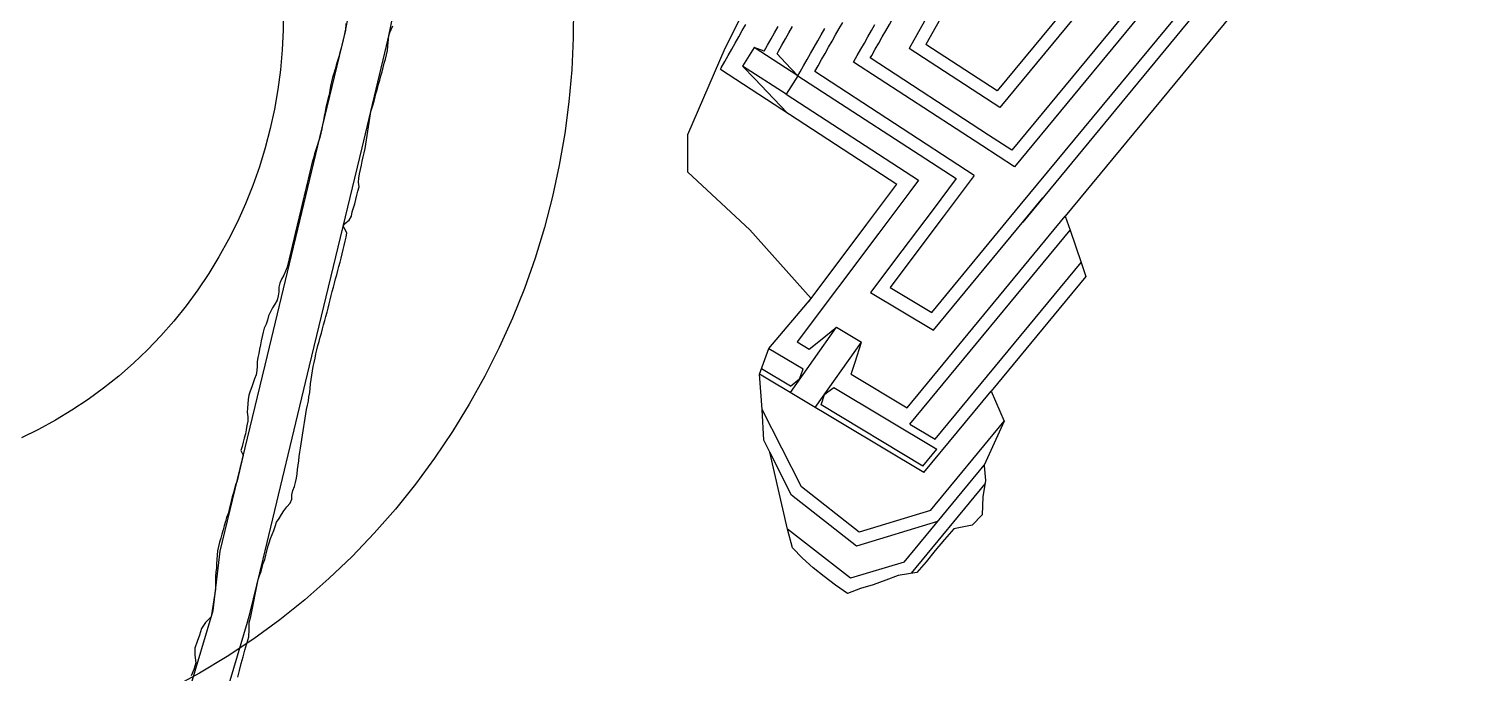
# Model space of a CAD drawing. Extents: x 115.113 to 115.1387, y -3.0991 to -3.0676.
# Drawn here: x 115.12794 to 115.13681, y -3.07953 to -3.07552 of the extents above; entities that cross this region are included whole.
import ezdxf

# ---------------------------------------------------------------- set-up
doc = ezdxf.new("R2010")
doc.units = 0
doc.header["$MEASUREMENT"] = 0
doc.layers.add('HRS_SMT2_R1', color=7, linetype='Continuous')

msp = doc.modelspace()

# ---------------------------------------------------------------- linework, layer by layer
at = {"layer": 'HRS_SMT2_R1', "color": 1}
for points in [[(115.1362869, -3.0730798, 60), (115.1347384, -3.0749574, 60), (115.1339518, -3.0759113, 60)], [(115.1364694, -3.0733354, 55), (115.1349715, -3.0751517, 55), (115.1340419, -3.0762788, 55), (115.1338983, -3.0761852, 55), (115.1331645, -3.0757071, 55), (115.1331734, -3.0756915, 55), (115.1331952, -3.0756531, 55), (115.133217, -3.0756146, 55), (115.1332389, -3.0755761, 55), (115.1332607, -3.0755376, 55), (115.1332825, -3.0754991, 55), (115.1333044, -3.0754606, 55), (115.1333262, -3.0754222, 55), (115.1333487, -3.0753824, 55), (115.1333885, -3.0753117, 55), (115.1334209, -3.0752403, 55), (115.1334391, -3.0752001, 55), (115.1334573, -3.0751599, 55), (115.1334755, -3.0751196, 55), (115.1334937, -3.0750794, 55), (115.1336162, -3.0748091, 55)], [(115.1340475, -3.0749187, 60), (115.133685, -3.0752825, 60), (115.1336185, -3.0754295, 60), (115.1335728, -3.0755105, 60), (115.1335091, -3.0756228, 60)], [(115.1335463, -3.0772859, 50), (115.1340941, -3.0766216, 50), (115.1351699, -3.0753171, 50)], [(115.1313238, -3.0753827, 40), (115.1313226, -3.0755818, 40), (115.1313132, -3.0757806, 40), (115.1312955, -3.0759789, 40), (115.1312697, -3.0761763, 40), (115.1312356, -3.0763725, 40), (115.1311935, -3.076567, 40), (115.1311433, -3.0767596, 40), (115.1311433, -3.0767596, 40), (115.1310851, -3.0769499, 40), (115.131019, -3.0771377, 40), (115.130945, -3.0773226, 40), (115.1308634, -3.0775041, 40), (115.1307743, -3.0776821, 40), (115.1306777, -3.0778562, 40), (115.1305737, -3.078026, 40), (115.1304627, -3.0781912, 40), (115.1303448, -3.0783516, 40), (115.1302199, -3.0785069, 40), (115.1300886, -3.0786566, 40), (115.1299509, -3.0788004, 40), (115.129807, -3.0789382, 40), (115.1296573, -3.0790696, 40), (115.1295019, -3.0791944, 40), (115.1293411, -3.0793122, 40), (115.1291754, -3.0794228, 40), (115.1290048, -3.079526, 40), (115.1288298, -3.0796214, 40)], [(115.1322348, -3.0757771, 40), (115.1322396, -3.0757683, 40), (115.1322615, -3.0757298, 40), (115.1322833, -3.0756913, 40), (115.1323051, -3.0756528, 40), (115.1323269, -3.0756143, 40), (115.1323488, -3.0755759, 40), (115.1323706, -3.0755374, 40), (115.1323924, -3.0754989, 40)], [(115.132586, -3.0756808, 45), (115.1325945, -3.0756657, 45), (115.1326164, -3.0756272, 45), (115.1326382, -3.0755888, 45), (115.13266, -3.0755503, 45), (115.1326818, -3.0755118, 45)], [(115.133809, -3.0764359, 50), (115.13282, -3.0757915, 50), (115.1328403, -3.0757556, 50), (115.1328621, -3.0757171, 50), (115.132884, -3.0756786, 50), (115.1329058, -3.0756401, 50), (115.1329276, -3.0756017, 50), (115.1329494, -3.0755632, 50), (115.1329713, -3.0755247, 50), (115.1329931, -3.0754862, 50)], [(115.1327159, -3.0758169, 45), (115.1326395, -3.0757369, 45), (115.132586, -3.0756808, 45)], [(115.1339518, -3.0759113, 60), (115.1335091, -3.0756228, 60)], [(115.1326432, -3.0759312, 45), (115.1334637, -3.0764658, 45), (115.1334096, -3.0765381, 45), (115.1332169, -3.0767951, 45), (115.1327114, -3.0774696, 45), (115.1327861, -3.0775144, 45)], [(115.133809, -3.0764359, 50), (115.1336155, -3.076694, 50), (115.1334228, -3.0769511, 50), (115.133288, -3.077131, 50)], [(115.1330458, -3.0776701, 45), (115.1333927, -3.0778781, 45), (115.1343726, -3.0766899, 45)], [(115.1330458, -3.0776701, 45), (115.1333927, -3.0778781, 45), (115.1343726, -3.0766899, 45)], [(115.1335664, -3.0780735, 40), (115.1344718, -3.0769757, 40)], [(115.1335664, -3.0780735, 40), (115.1344718, -3.0769757, 40)], [(115.133288, -3.077131, 50), (115.1335463, -3.0772859, 50)], [(115.1327861, -3.0775144, 45), (115.1328552, -3.0774584, 45), (115.1329555, -3.0773771, 45)], [(115.1330458, -3.0776701, 45), (115.13307, -3.0775947, 45), (115.1331099, -3.0774704, 45)], [(115.1326698, -3.0777442, 37), (115.1324902, -3.0776358, 37)], [(115.1326698, -3.0777442, 37.0487633), (115.1327255, -3.0776991, 37.1518974)], [(115.1328602, -3.0778592, 37), (115.1328806, -3.0777956, 37)], [(115.1335368, -3.0785154, 35), (115.1330943, -3.0786499, 35), (115.132737, -3.0783696, 35), (115.1324936, -3.0778898, 35)], [(115.1334901, -3.0782397, 37), (115.1328602, -3.0778592, 37)], [(115.1334101, -3.0779797, 40), (115.1335664, -3.0780735, 40)], [(115.1334101, -3.0779797, 40), (115.1335664, -3.0780735, 40)], [(115.1335368, -3.0785154, 35), (115.133994, -3.0779611, 35)], [(115.1335368, -3.0785154, 35), (115.133994, -3.0779611, 35)], [(115.1334901, -3.0782397, 37), (115.1335769, -3.0781345, 37)], [(115.1334901, -3.0782397, 37), (115.1335769, -3.0781345, 37)], [(115.1333739, -3.0788357, 30), (115.1338695, -3.0782347, 30)], [(115.1333739, -3.0788357, 30), (115.1330411, -3.0789368, 30), (115.1326517, -3.0786314, 30)]]:
    msp.add_polyline3d(points, dxfattribs=at)
at = {"layer": 'HRS_SMT2_R1', "color": 3}
for points in [[(115.1363556, -3.0731192, 55), (115.1347984, -3.0750074, 55), (115.1339675, -3.0760148, 55)], [(115.1368114, -3.0734495, 45), (115.1366442, -3.0736522, 45), (115.1352299, -3.0753671, 45), (115.1341098, -3.0767252, 45)], [(115.1337369, -3.0749779, 55), (115.133549, -3.0753939, 55), (115.133405, -3.0756483, 55)], [(115.1350315, -3.0752017, 50), (115.1340577, -3.0763824, 50), (115.1338559, -3.0762509, 50), (115.1330604, -3.0757326, 50), (115.1330621, -3.0757297, 50), (115.1330839, -3.0756912, 50), (115.1331057, -3.0756527, 50), (115.1331275, -3.0756143, 50), (115.1331494, -3.0755758, 50), (115.1331712, -3.0755373, 50), (115.133193, -3.0754988, 50)], [(115.1325059, -3.0756639, 40), (115.1325269, -3.0756269, 40), (115.1325487, -3.0755885, 40), (115.1325705, -3.07555, 40), (115.1325923, -3.0755115, 40)], [(115.1327159, -3.0758169, 45), (115.132729, -3.0757938, 45), (115.1327508, -3.0757553, 45), (115.1327726, -3.0757168, 45), (115.1327945, -3.0756783, 45), (115.1328163, -3.0756399, 45), (115.1328381, -3.0756014, 45), (115.1328599, -3.0755629, 45), (115.1328818, -3.0755244, 45)], [(115.1325059, -3.0756639, 40), (115.1324448, -3.0756428, 40)], [(115.1339675, -3.0760148, 55), (115.133405, -3.0756483, 55)], [(115.1322347, -3.075777, 39.9863014), (115.1333287, -3.0764898, 39)], [(115.1322347, -3.075777, 39.9863014), (115.1333287, -3.0764898, 39)], [(115.1326483, -3.0760466, 40), (115.1325249, -3.0759172, 40), (115.1324485, -3.0758371, 40), (115.1323721, -3.0757571, 40)], [(115.1327159, -3.0758169, 45), (115.1336964, -3.0764559, 45)], [(115.1327159, -3.0758169, 45), (115.1336964, -3.0764559, 45)], [(115.1327832, -3.0772176, 39.0031662), (115.1327967, -3.0771996, 39.0031662), (115.1331422, -3.0767386, 39), (115.1333287, -3.0764898, 39)], [(115.1327832, -3.0772176, 39.0031662), (115.1327967, -3.0771996, 39.0031662), (115.1331422, -3.0767386, 39), (115.1333287, -3.0764898, 39)], [(115.1336964, -3.0764559, 45), (115.1335532, -3.0766469, 45), (115.1333606, -3.076904, 45), (115.1331662, -3.0771632, 45)], [(115.1335559, -3.0773969, 45), (115.1342341, -3.0765745, 45)], [(115.1334101, -3.0779797, 40), (115.1344035, -3.0767752, 40)], [(115.1334101, -3.0779797, 40), (115.1344035, -3.0767752, 40)], [(115.1331662, -3.0771632, 45), (115.1335559, -3.0773969, 45)], [(115.1325361, -3.0775104, 37), (115.1327471, -3.0776369, 37)], [(115.1327255, -3.0776991, 37.1518974), (115.1327341, -3.0776775, 37), (115.1327471, -3.0776369, 37)], [(115.1334967, -3.0782808, 35), (115.1324778, -3.0776698, 35)], [(115.1334967, -3.0782808, 35), (115.1324778, -3.0776698, 35)], [(115.1328806, -3.0777956, 37), (115.1329012, -3.0777798, 37), (115.1329383, -3.0777515, 37)], [(115.1329383, -3.0777515, 37), (115.1335769, -3.0781345, 37)], [(115.1334967, -3.0782808, 35), (115.1339133, -3.0777756, 35)], [(115.1334967, -3.0782808, 35), (115.1339133, -3.0777756, 35)], [(115.1335818, -3.0785836, 30), (115.1330782, -3.0787366, 30), (115.1326755, -3.0784206, 30), (115.1325403, -3.0781542, 30)], [(115.1334189, -3.0789038, 25), (115.1338761, -3.0783495, 25)]]:
    msp.add_polyline3d(points, dxfattribs=at)
at = {"layer": 'HRS_SMT2_R1', "color": 4}
for points in [[(115.1299028, -3.0755681, 27), (115.1299531, -3.075325, 25.6116276), (115.1300038, -3.0750803, 24), (115.1299775, -3.0749145, 24.5339413), (115.1300038, -3.0750803, 24), (115.1299546, -3.0747699, 25), (115.1299775, -3.0749145, 24.5339413)], [(115.1301651, -3.0756319, 27), (115.1301779, -3.0755702, 26.6606007), (115.130278, -3.0750868, 24), (115.1302211, -3.0747272, 25)], [(115.128582, -3.080588, 28.0000362), (115.1286214, -3.0804995, 28), (115.1287741, -3.0800477, 26), (115.1289432, -3.0796288, 25.6109066), (115.1290898, -3.0791357, 25.1690407), (115.129133, -3.0787689, 25.3912945), (115.1294253, -3.0775538, 32), (115.1297508, -3.0762004, 32), (115.1299028, -3.0755681, 27)], [(115.1287837, -3.0806885, 28), (115.128831, -3.0805822, 28), (115.1289849, -3.0801266, 26), (115.1291556, -3.0797038, 25.6109066), (115.1293029, -3.0792085, 25.1690407), (115.1293192, -3.079149, 25.2323112), (115.1293991, -3.0788169, 25.3912945), (115.1296875, -3.0776175, 32), (115.1300131, -3.0762641, 32), (115.1301651, -3.0756319, 27)], [(115.1324448, -3.0756428, 40), (115.1323721, -3.0757571, 40)], [(115.1327159, -3.0758169, 45), (115.1324448, -3.0756428, 40)], [(115.1326432, -3.0759312, 45), (115.1323721, -3.0757571, 40)], [(115.1327159, -3.0758169, 45), (115.1326432, -3.0759312, 45)], [(115.1326688, -3.0777837, 35), (115.1329555, -3.0773771, 45)], [(115.1329555, -3.0773771, 45), (115.1331099, -3.0774704, 45)], [(115.1328232, -3.0778769, 35), (115.1331099, -3.0774704, 45)]]:
    msp.add_polyline3d(points, dxfattribs=at)
at = {"layer": 'HRS_SMT2_R1', "color": 30}
msp.add_polyline3d([(115.1353974, -3.0754473, 45), (115.1343726, -3.0766899, 45), (115.1344035, -3.0767752, 40), (115.1344718, -3.0769757, 40), (115.1345009, -3.0770631, 35), (115.1343732, -3.077218, 35), (115.1339133, -3.0777756, 35), (115.133994, -3.0779611, 35), (115.1338695, -3.0782347, 30.7135162), (115.13387, -3.0782396, 30.5978069), (115.1338795, -3.0783295, 25.645628), (115.1338621, -3.078431, 22.368824), (115.1338571, -3.0785427, 18.0596218), (115.1337958, -3.0786076, 18.4450207), (115.1336828, -3.0786293, 23.1488781), (115.1336243, -3.0786965, 23.3001499), (115.1335661, -3.0787639, 23.4290237), (115.1335108, -3.0788338, 23.3134708), (115.133452, -3.0789008, 23.4869595), (115.1333373, -3.0789184, 24.3781948), (115.1332605, -3.0789489, 24.816061), (115.1331828, -3.0789764, 25.0543022), (115.1331037, -3.0789995, 25), (115.1330237, -3.0790304, 25.4016819), (115.1329478, -3.0789796, 25.8377056), (115.1328786, -3.0789253, 25.8377056), (115.1328095, -3.0788711, 25.8377056), (115.1327449, -3.078811, 25.3630543), (115.1326828, -3.0787477, 24.6307087), (115.1326828, -3.0787477, 24.6307087), (115.1326517, -3.0786314, 30), (115.1325403, -3.0781542, 30.4073963), (115.132505, -3.0780785, 34), (115.1324936, -3.0778898, 35), (115.1324936, -3.0778898, 29.6410522), (115.1324778, -3.0776698, 35), (115.1325361, -3.0775104, 37), (115.1327967, -3.0771996, 39.0031662), (115.132417, -3.076774, 40), (115.1320318, -3.0764149, 40), (115.1320335, -3.0761819, 41), (115.1322648, -3.0756461, 40), (115.1325732, -3.0750326, 39)], dxfattribs=at)
at = {"layer": 'HRS_SMT2_R1', "color": 176}
msp.add_polyline3d([(115.1295246, -3.0754098, 40), (115.1295239, -3.0755334, 40), (115.1295181, -3.0756569, 40), (115.1295071, -3.0757801, 40), (115.129491, -3.0759027, 40), (115.1294699, -3.0760244, 40), (115.1294437, -3.0761451, 40), (115.1294126, -3.0762645, 40), (115.1294126, -3.0762645, 40), (115.1293766, -3.0763824, 40), (115.1293357, -3.0764985, 40), (115.12929, -3.0766127, 40), (115.1292397, -3.0767248, 40), (115.1291847, -3.0768344, 40), (115.1291253, -3.0769415, 40), (115.1290615, -3.0770457, 40), (115.1289935, -3.077147, 40), (115.1289213, -3.0772451, 40), (115.1288452, -3.0773398, 40), (115.1287652, -3.0774309, 40), (115.1286816, -3.0775183, 40), (115.1285944, -3.0776018, 40), (115.1285038, -3.0776813, 40), (115.1284101, -3.0777565, 40), (115.1283134, -3.0778274, 40), (115.1282138, -3.0778939, 40), (115.1281116, -3.0779557, 40), (115.128007, -3.0780128, 40), (115.1279001, -3.078065, 40)], dxfattribs=at)
at = {"layer": 'HRS_SMT2_R1', "color": 6}
for points in [[(115.1299124, -3.0754925, 27.371376), (115.1299094, -3.0755359, 27), (115.1299026, -3.0755681, 27.017683), (115.1298962, -3.0755944, 27.226017), (115.1298899, -3.0756208, 27.4343491), (115.129882, -3.0756467, 27.7429714), (115.1298757, -3.0756731, 27.9513054), (115.1298678, -3.075699, 28.2653618), (115.1298599, -3.075725, 28.5765362), (115.1298521, -3.075751, 28.8760033), (115.1298458, -3.0757773, 29.0843353), (115.1298377, -3.0758032, 29.4124928), (115.1298299, -3.0758292, 29.7154541), (115.1298236, -3.0758556, 29.9237862), (115.1298172, -3.0758819, 30.1321201), (115.1298124, -3.0759086, 30.2435284), (115.1298077, -3.0759354, 30.3427162), (115.1298013, -3.0759617, 30.5510502), (115.129795, -3.075988, 30.7593842), (115.1297887, -3.0760144, 30.9677162), (115.1297844, -3.0760412, 31.038763), (115.1297781, -3.0760676, 31.247097), (115.1297738, -3.0760944, 31.3162174), (115.1297675, -3.0761208, 31.5245514), (115.1297632, -3.0761476, 31.5983791), (115.1297569, -3.076174, 31.8067112), (115.1297505, -3.0762003, 32.0150452), (115.1297423, -3.0762258, 32.1479263), (115.1297341, -3.0762514, 32.2763596), (115.1297259, -3.076277, 32.4021034), (115.1297175, -3.0763025, 32.5422974), (115.1297113, -3.0763285, 32.5422974), (115.1297035, -3.0763542, 32.6383705), (115.1296973, -3.0763802, 32.6383705), (115.129691, -3.0764062, 32.6383705), (115.1296848, -3.0764322, 32.6383705), (115.1296785, -3.0764583, 32.6383705), (115.1296722, -3.0764843, 32.6383705), (115.129666, -3.0765103, 32.6383705), (115.1296597, -3.0765364, 32.6383705), (115.1296535, -3.0765624, 32.6383705), (115.1296472, -3.0765884, 32.6383705), (115.1296409, -3.0766144, 32.6383705), (115.1296347, -3.0766405, 32.6383705), (115.1296284, -3.0766665, 32.6383705), (115.1296222, -3.0766925, 32.6383705), (115.1296159, -3.0767185, 32.6383705), (115.1296096, -3.0767446, 32.6383705), (115.1296034, -3.0767706, 32.6383705), (115.1295971, -3.0767966, 32.6383705), (115.1295924, -3.076823, 32.5381165), (115.1295861, -3.076849, 32.5381165), (115.1295799, -3.0768751, 32.5381165), (115.1295736, -3.0769011, 32.5381165), (115.1295673, -3.0769271, 32.5381165), (115.1295611, -3.0769532, 32.5381165), (115.1295548, -3.0769792, 32.5381165), (115.1295486, -3.0770052, 32.5381165), (115.1295383, -3.0770303, 32.8043365), (115.1295277, -3.0770552, 33.086113), (115.1295124, -3.0770791, 33.6891136), (115.1295027, -3.0771043, 33.9126816), (115.1294964, -3.0771303, 33.9126816), (115.1294958, -3.0771577, 33.5424843), (115.1294915, -3.0771842, 33.4121246), (115.1294852, -3.0772102, 33.4121246), (115.129472, -3.0772345, 33.8744659), (115.1294575, -3.0772586, 34.4156265), (115.1294446, -3.077283, 34.8529778), (115.129432, -3.0773075, 35.272728), (115.1294258, -3.0773335, 35.272728), (115.129417, -3.0773589, 35.4401093), (115.129406, -3.0773838, 35.7528229), (115.1293997, -3.0774098, 35.7528229), (115.1293935, -3.0774358, 35.7528229), (115.1293872, -3.0774619, 35.7528229), (115.1293824, -3.0774882, 35.6563454), (115.1293761, -3.0775143, 35.6563454), (115.1293734, -3.0775411, 35.425972), (115.1293672, -3.077567, 35.2853622), (115.129363, -3.0775934, 35.0059166), (115.1293615, -3.0776203, 34.5582047), (115.1293598, -3.0776473, 34.1158524), (115.1293557, -3.0776737, 33.8351898), (115.1293465, -3.0776988, 33.8935623), (115.1293372, -3.0777239, 33.9534569), (115.129328, -3.077749, 34.0131111), (115.1293188, -3.0777742, 34.0701103), (115.12931, -3.0777994, 34.0966568), (115.1293065, -3.0778259, 33.7752266), (115.1293046, -3.0778528, 33.3500443), (115.1293028, -3.0778797, 32.9202995), (115.1293003, -3.0779065, 32.5355034), (115.1293045, -3.0779349, 31.7043114), (115.1293034, -3.077962, 31.2251186), (115.129299, -3.0779883, 30.969244), (115.1292944, -3.0780145, 30.72192), (115.12929, -3.0780408, 30.4604435), (115.1292822, -3.0780663, 30.4214134), (115.1292746, -3.0780918, 30.3728352), (115.1292684, -3.0781177, 30.2322235), (115.1292602, -3.078143, 30.2212887), (115.1292762, -3.0781734, 28.6297855), (115.1292359, -3.0783408, 27.7193165), (115.1292359, -3.0783408, 27.7193165), (115.1292274, -3.078354, 27.9761791), (115.1292212, -3.0783798, 27.8355675), (115.129215, -3.0784057, 27.6949558), (115.1292074, -3.0784312, 27.6438084), (115.1292012, -3.0784571, 27.5031967), (115.129195, -3.0784829, 27.362587), (115.1291887, -3.0785088, 27.2219753), (115.1291825, -3.0785346, 27.0813656), (115.1291712, -3.0785592, 27.2802544), (115.129165, -3.0785851, 27.1396446), (115.1291569, -3.0786105, 27.1170425), (115.1291507, -3.0786364, 26.9764328), (115.1291427, -3.0786618, 26.9556885), (115.1291365, -3.0786876, 26.8150787), (115.1291283, -3.078713, 26.8055267), (115.1291221, -3.0787389, 26.664917), (115.1291156, -3.0787658, 26.5227871), (115.1291138, -3.0787932, 26.4186516), (115.129113, -3.0788197, 26.2563419), (115.1291099, -3.0788459, 26.2404652), (115.1291089, -3.0788723, 26.0849915), (115.1291059, -3.0788985, 26.0691166), (115.1291043, -3.0789249, 25.9569721), (115.1291038, -3.0789514, 25.7716007), (115.1291034, -3.0789779, 25.5861931), (115.1291029, -3.0790044, 25.4006386), (115.1290836, -3.0791357, 24.4719925), (115.1290758, -3.0791763, 24.993597), (115.1290416, -3.0792108, 22.4837742), (115.1290178, -3.0792484, 21.1760731), (115.1290038, -3.0792889, 21.0033493), (115.12899, -3.0793295, 20.8518124), (115.1289763, -3.0793702, 20.7194824), (115.128976, -3.0794148, 22.1354847), (115.1289816, -3.0794613, 24.247612), (115.1289694, -3.0795024, 24.2844353), (115.1289531, -3.0795422, 23.8500786)], [(115.1292425, -3.0795501, 21.073349), (115.1292528, -3.0795082, 21.2659283), (115.1292631, -3.0794663, 21.4659328), (115.1292743, -3.0794247, 21.5557899), (115.1292865, -3.0793835, 21.5189686), (115.1292988, -3.0793422, 21.4821453), (115.1293111, -3.0793009, 21.4453239), (115.1293116, -3.0792561, 22.7732067), (115.1293116, -3.0792115, 24.1509628), (115.1293117, -3.079211, 24.1590595), (115.1293236, -3.0791732, 24.0244884), (115.129369, -3.0789447, 25.3716755), (115.1293767, -3.0789196, 25.4897099), (115.1293879, -3.0788953, 25.8322887), (115.129394, -3.0788697, 25.8445168), (115.1294002, -3.0788442, 25.8567467), (115.1294095, -3.0788194, 26.0809956), (115.1294158, -3.0787933, 26.2246628), (115.1294221, -3.0787673, 26.36833), (115.1294283, -3.0787412, 26.5119972), (115.1294367, -3.0787156, 26.7962513), (115.1294455, -3.0786902, 27.1071587), (115.1294545, -3.0786648, 27.4305191), (115.1294661, -3.07864, 27.9224548), (115.1294739, -3.0786143, 28.1676617), (115.1294824, -3.0785887, 28.4603329), (115.129498, -3.0785649, 29.2163315), (115.1295132, -3.078541, 29.9524269), (115.1295284, -3.0785171, 30.6885223), (115.1295469, -3.078494, 31.6343002), (115.1295661, -3.0784711, 32.636837), (115.1295781, -3.0784464, 33.1586723), (115.129578, -3.0784188, 32.882328), (115.1295843, -3.0783927, 33.0259972), (115.1295938, -3.0783674, 33.3793716), (115.1296, -3.0783414, 33.523037), (115.1296063, -3.0783153, 33.6667061), (115.1296095, -3.0782885, 33.607872), (115.1296129, -3.0782617, 33.5641022), (115.1296164, -3.0782349, 33.5215683), (115.1296198, -3.0782082, 33.479126), (115.1296223, -3.0781812, 33.3680305), (115.1296263, -3.0781546, 33.3638916), (115.1296305, -3.078128, 33.3711357), (115.1296346, -3.0781014, 33.3722649), (115.1296388, -3.0780748, 33.3812408), (115.1296431, -3.0780483, 33.3912964), (115.1296473, -3.0780217, 33.4015007), (115.1296516, -3.0779951, 33.4117279), (115.1296558, -3.0779686, 33.4219551), (115.1296601, -3.077942, 33.4321861), (115.1296643, -3.0779154, 33.4424171), (115.1296686, -3.0778889, 33.4526482), (115.1296749, -3.0778628, 33.5963173), (115.1296794, -3.0778363, 33.6240768), (115.1296834, -3.0778097, 33.6228981), (115.129688, -3.0777832, 33.6525002), (115.1296915, -3.0777565, 33.6159248), (115.1296937, -3.0777294, 33.4883041), (115.1296962, -3.0777024, 33.380024), (115.1297003, -3.0776758, 33.3837357), (115.1297046, -3.0776493, 33.3980751), (115.1297089, -3.0776227, 33.4134254), (115.1297152, -3.0775967, 33.4134254), (115.1297215, -3.0775707, 33.4134254), (115.1297264, -3.0775443, 33.3265572), (115.1297327, -3.0775183, 33.3265572), (115.1297389, -3.0774923, 33.3265572), (115.1297471, -3.0774667, 33.4495506), (115.1297533, -3.0774407, 33.4495506), (115.1297609, -3.077415, 33.5400505), (115.1297672, -3.0773889, 33.5400505), (115.1297735, -3.0773629, 33.5400505), (115.1297816, -3.0773373, 33.6628151), (115.1297878, -3.0773113, 33.6628151), (115.1297963, -3.0772858, 33.8068123), (115.1298025, -3.0772598, 33.8068123), (115.1298088, -3.0772338, 33.8068123), (115.1298151, -3.0772077, 33.8068123), (115.1298213, -3.0771817, 33.8068123), (115.1298276, -3.0771557, 33.8068123), (115.1298356, -3.0771301, 33.9207497), (115.1298418, -3.077104, 33.9207497), (115.1298481, -3.077078, 33.9207497), (115.1298561, -3.0770524, 34.0351295), (115.1298623, -3.0770264, 34.0351295), (115.1298686, -3.0770004, 34.0351295), (115.1298765, -3.0769747, 34.1407204), (115.1298827, -3.0769487, 34.1407204), (115.129889, -3.0769227, 34.1407204), (115.1298952, -3.0768966, 34.1407204), (115.1299015, -3.0768706, 34.1407204), (115.1299078, -3.0768446, 34.1407204), (115.129914, -3.0768186, 34.1407204), (115.1299185, -3.0767921, 34.0218582), (115.1299013, -3.0767604, 32.4728088), (115.1298961, -3.0767502, 31.9999847), (115.1298961, -3.0767502, 31.9999981), (115.1299062, -3.076734, 31.6182976), (115.1299319, -3.0767127, 30.3312702), (115.1299474, -3.0766889, 29.7230091), (115.1299516, -3.0766624, 29.8579693), (115.1299595, -3.0766368, 29.7515602), (115.1299686, -3.0766114, 29.5640869), (115.1299748, -3.0765854, 29.5640869), (115.1299811, -3.0765594, 29.5640869), (115.1299873, -3.0765333, 29.5640869), (115.1299936, -3.0765073, 29.5640869), (115.1299895, -3.0764788, 30.246233), (115.1299929, -3.076452, 30.4400482), (115.1299977, -3.0764257, 30.5347633), (115.1300039, -3.0763996, 30.5347633), (115.1300088, -3.0763733, 30.6298313), (115.1300133, -3.0763468, 30.7409191), (115.1300196, -3.0763208, 30.7409191), (115.1300259, -3.0762948, 30.7409191), (115.1300321, -3.0762687, 30.7409191), (115.1300356, -3.0762417, 30.7233143), (115.1300395, -3.0762148, 30.6741352), (115.1300437, -3.0761879, 30.6077824), (115.1300479, -3.0761611, 30.5380154), (115.1300521, -3.0761342, 30.4688931), (115.1300561, -3.0761073, 30.4173355), (115.13006, -3.0760803, 30.3691921), (115.1300641, -3.0760535, 30.3086491), (115.1300651, -3.0760476, 30.2875462), (115.1300715, -3.0760274, 30.2162552), (115.1300793, -3.0760014, 30.1042557), (115.1300869, -3.0759754, 29.9857979), (115.1300933, -3.075949, 29.7774639), (115.1300996, -3.0759227, 29.5691299), (115.130108, -3.0758968, 29.4972343), (115.1301144, -3.0758705, 29.2889004), (115.130123, -3.0758447, 29.2318039), (115.1301293, -3.0758184, 29.0234718), (115.1301371, -3.0757924, 28.9074402), (115.1301434, -3.075766, 28.6991062), (115.1301497, -3.0757397, 28.4907742), (115.1301577, -3.0757137, 28.3894043), (115.130164, -3.0756874, 28.1810703), (115.1301704, -3.075661, 27.9727383), (115.1301714, -3.0756343, 27.7409534), (115.1301767, -3.0755906, 27.1037025), (115.1301779, -3.0755702, 26.6606007), (115.1301858, -3.0755487, 26.1568489), (115.1302027, -3.0755085, 24.9986782)]]:
    msp.add_polyline3d(points, dxfattribs=at)

doc.saveas('drawing.dxf')
